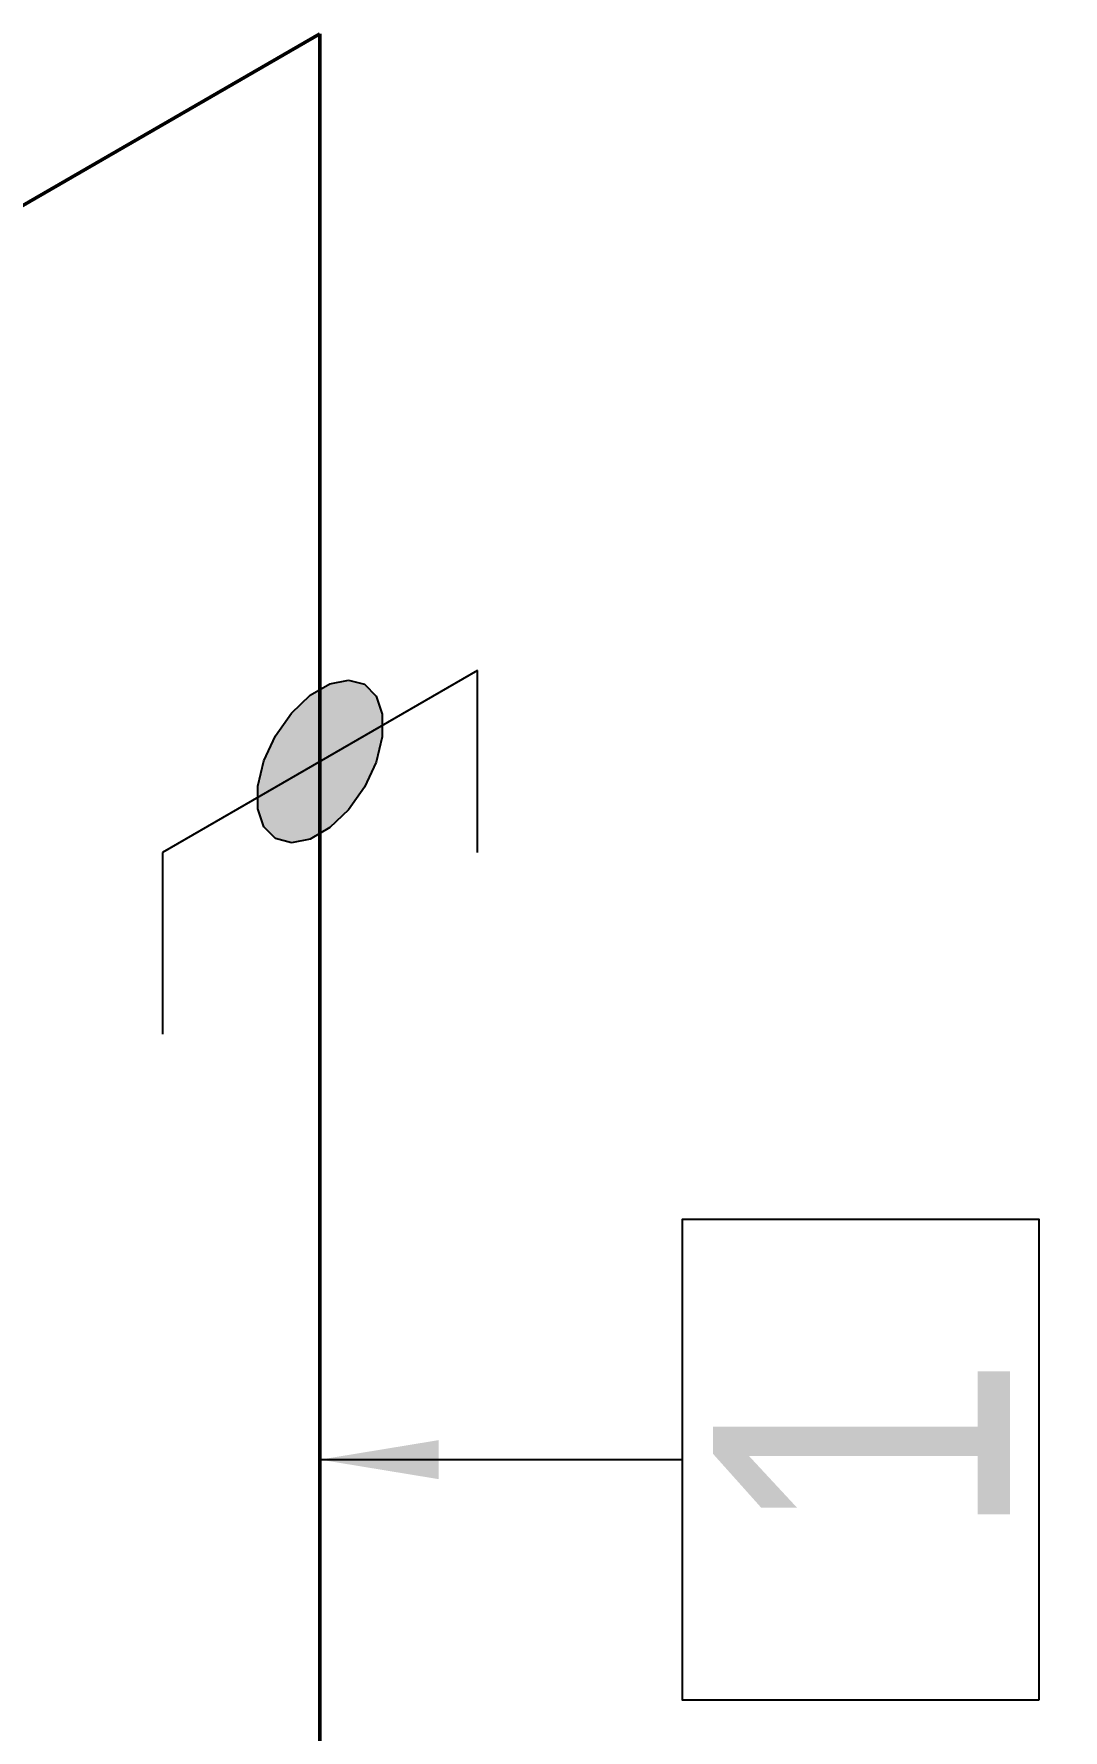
# Model space of a CAD drawing. Header units: millimetres. Extents: x 0 to 594, y 0 to 420.
# Drawn here: x 228.04 to 236.7, y 130.87 to 145.14 of the extents above; entities that cross this region are included whole.
import ezdxf
from ezdxf import colors
from ezdxf.entities.mleader import LeaderData, LeaderLine
from ezdxf.enums import TextEntityAlignment as Align
from ezdxf.math import Vec2, Vec3

# ---------------------------------------------------------------- set-up
doc = ezdxf.new("R2010")
doc.units = ezdxf.units.MM
doc.header["$LTSCALE"] = 0.25
for name, color, linetype in [('용접', 1, 'Continuous'), ('주석', 7, 'Continuous'), ('치수', 1, 'Continuous')]:
    doc.layers.add(name, color=color, linetype=linetype)
doc.layers.add('파이프 작은 보어', color=30, linetype='Continuous', lineweight=50)
doc.styles.add('AdskIsoAnnotation', font='arial.ttf', dxfattribs={"width": 0.8, "height": 1})
doc.styles.add('AdskIsoMetric', font='arial.ttf', dxfattribs={"width": 0.8, "height": 2.5})
doc.styles.add('AdskIsoMetric-30', font='arial.ttf', dxfattribs={"width": 0.8, "height": 2.5})
doc.styles.add('AdskIsoMetric30', font='arial.ttf', dxfattribs={"width": 0.8, "oblique": 30, "height": 2.5})
doc.styles.get("Standard").update_dxf_attribs({"font": 'arial.ttf'})
doc.dimstyles.new('AdskIsoMetric', dxfattribs={"dimtxt": 2.5, "dimasz": 2.5, "dimexe": 1, "dimexo": 2, "dimgap": 0.8, "dimtad": 1, "dimdec": 0, "dimrnd": 1, "dimzin": 0, "dimdsep": 46, "dimtxsty": 'AdskIsoMetric', "dimcen": 0, "dimclrt": 7, "dimadec": 0, "dimazin": 0, "dimtfac": 1, "dimtdec": 0, "dimtmove": 1, "dimatfit": 3, "dimfxl": 0, "dimfrac": 2, "dimtolj": 1, "dimtzin": 0, "dimarcsym": 0})

# ---------------------------------------------------------------- blocks, each defined once
blk = doc.blocks.new('*D62')
at = {"layer": 'Defpoints', "color": 0}
for p in [(210.197, 148.451), (230.448, 145.142), (210.197, 133.451)]:
    blk.add_point(p, dxfattribs=at)
at = {"layer": '치수', "color": 0, "lineweight": -2}
for p, q in [((230.448, 147.452), (230.448, 161.297)), ((228.283, 158.892), (212.362, 149.701)), ((210.197, 135.76), (210.197, 149.605))]:
    blk.add_line(p, q, dxfattribs=at)
at = {"layer": '치수', "color": 0}
for points in [[(228.074, 159.253), (228.491, 158.531), (230.448, 160.142)], [(212.154, 150.061), (212.571, 149.34), (210.197, 148.451)]]:
    blk.add_solid(points, dxfattribs=at)
at = {"layer": '치수', "color": 7, "insert": (220.323, 156.914), "char_height": 2.5, "attachment_point": 5, "rotation": 30, "style": 'AdskIsoMetric30'}
blk.add_mtext('\\A1;5854', dxfattribs=at)
blk = doc.blocks.new('*D63')
at = {"layer": 'Defpoints', "color": 0}
for p in [(243.438, 152.642), (230.448, 145.142), (230.448, 121.759)]:
    blk.add_point(p, dxfattribs=at)
at = {"layer": '치수', "color": 0, "lineweight": -2}
for p, q in [((232.448, 146.297), (244.438, 153.22)), ((243.438, 131.759), (243.438, 150.142))]:
    blk.add_line(p, q, dxfattribs=at)
at = {"layer": '치수', "color": 0}
for points in [[(243.022, 150.142), (243.855, 150.142), (243.438, 152.642)], [(243.022, 131.759), (243.855, 131.759), (243.438, 129.259)]]:
    blk.add_solid(points, dxfattribs=at)
at = {"layer": '치수', "color": 7, "insert": (241.171, 139.642), "char_height": 2.5, "attachment_point": 5, "rotation": 90, "style": 'AdskIsoMetric-30'}
blk.add_mtext('\\A1;5822', dxfattribs=at)
blk = doc.blocks.new('*D64')
at = {"layer": 'Defpoints', "color": 0}
for p in [(327.107, 177.565), (230.448, 121.759), (243.438, 114.259)]:
    blk.add_point(p, dxfattribs=at)
at = {"layer": '치수', "color": 0, "lineweight": -2}
for p, q in [((329.107, 176.41), (341.098, 169.488)), ((337.933, 168.815), (245.603, 115.509)), ((232.448, 120.604), (244.438, 113.682))]:
    blk.add_line(p, q, dxfattribs=at)
at = {"layer": '치수', "color": 0}
for points in [[(337.724, 169.176), (338.141, 168.454), (340.098, 170.065)], [(245.395, 115.87), (245.812, 115.148), (243.438, 114.259)]]:
    blk.add_solid(points, dxfattribs=at)
at = {"layer": '치수', "color": 7, "insert": (289.501, 143.471), "char_height": 2.5, "attachment_point": 5, "rotation": 30, "style": 'AdskIsoMetric-30'}
blk.add_mtext('\\A1;48772', dxfattribs=at)
blk = doc.blocks.new('엘보우-1-Iso2DSkew0')
at = {"color": 0, "linetype": 'ByBlock', "lineweight": -2, "extrusion": (0.707107, -0.408248, 0.57735)}
for p, q in [((0, 0), (-5.303, -3.062)), ((0, 0), (0, 0)), ((0, -6.124), (0, 0))]:
    blk.add_line(p, q, dxfattribs=at)
blk = doc.blocks.new('SocketWeld-1-IsoRight')
blk.add_hatch(color=256).paths.add_polyline_path([(0.00553, 0.03713), (0.00575, 0.03692), (0.00596, 0.03672), (0.00617, 0.03652), (0.00639, 0.03631), (0.0066, 0.03611), (0.00682, 0.0359), (0.00703, 0.0357), (0.00725, 0.03549), (0.00746, 0.03529), (0.00768, 0.03508), (0.00789, 0.03488), (0.00811, 0.03467), (0.00832, 0.03447), (0.00854, 0.03427), (0.00875, 0.03406), (0.00897, 0.03386), (0.00918, 0.03365), (0.0094, 0.03345), (0.00961, 0.03324), (0.00982, 0.03304), (0.01004, 0.03283), (0.01025, 0.03263), (0.01047, 0.03243), (0.01068, 0.03222), (0.0109, 0.03202), (0.01111, 0.03181), (0.01133, 0.03161), (0.01154, 0.0314), (0.01176, 0.0312), (0.01197, 0.03099), (0.01219, 0.03079), (0.0124, 0.03058), (0.01262, 0.03038), (0.01283, 0.03018), (0.01305, 0.02997), (0.01326, 0.02977), (0.01347, 0.02956), (0.01369, 0.02936), (0.0139, 0.02915), (0.01412, 0.02895), (0.01433, 0.02874), (0.01455, 0.02854), (0.01476, 0.02834), (0.01498, 0.02813), (0.01519, 0.02793), (0.01541, 0.02772), (0.01562, 0.02752), (0.01584, 0.02731), (0.01605, 0.02711), (0.01605, 0.02711), (0.01623, 0.02685), (0.01642, 0.02659), (0.0166, 0.02633), (0.01678, 0.02607), (0.01696, 0.02581), (0.01715, 0.02556), (0.01733, 0.0253), (0.01751, 0.02504), (0.01769, 0.02478), (0.01788, 0.02452), (0.01806, 0.02426), (0.01824, 0.024), (0.01843, 0.02375), (0.01861, 0.02349), (0.01879, 0.02323), (0.01897, 0.02297), (0.01916, 0.02271), (0.01934, 0.02245), (0.01952, 0.02219), (0.0197, 0.02193), (0.01989, 0.02168), (0.02007, 0.02142), (0.02025, 0.02116), (0.02043, 0.0209), (0.02062, 0.02064), (0.0208, 0.02038), (0.02098, 0.02012), (0.02116, 0.01987), (0.02135, 0.01961), (0.02153, 0.01935), (0.02171, 0.01909), (0.0219, 0.01883), (0.02208, 0.01857), (0.02226, 0.01831), (0.02244, 0.01806), (0.02263, 0.0178), (0.02281, 0.01754), (0.02299, 0.01728), (0.02317, 0.01702), (0.02336, 0.01676), (0.02354, 0.0165), (0.02372, 0.01624), (0.0239, 0.01599), (0.02409, 0.01573), (0.02427, 0.01547), (0.02445, 0.01521), (0.02463, 0.01495), (0.02482, 0.01469), (0.025, 0.01443), (0.025, 0.01443), (0.02513, 0.01415), (0.02527, 0.01386), (0.0254, 0.01357), (0.02553, 0.01328), (0.02566, 0.013), (0.0258, 0.01271), (0.02593, 0.01242), (0.02606, 0.01213), (0.02619, 0.01185), (0.02633, 0.01156), (0.02646, 0.01127), (0.02659, 0.01098), (0.02672, 0.0107), (0.02686, 0.01041), (0.02699, 0.01012), (0.02712, 0.00983), (0.02726, 0.00955), (0.02739, 0.00926), (0.02752, 0.00897), (0.02765, 0.00868), (0.02779, 0.0084), (0.02792, 0.00811), (0.02805, 0.00782), (0.02818, 0.00753), (0.02832, 0.00725), (0.02845, 0.00696), (0.02858, 0.00667), (0.02872, 0.00638), (0.02885, 0.0061), (0.02898, 0.00581), (0.02911, 0.00552), (0.02925, 0.00523), (0.02938, 0.00495), (0.02951, 0.00466), (0.02964, 0.00437), (0.02978, 0.00408), (0.02991, 0.0038), (0.03004, 0.00351), (0.03017, 0.00322), (0.03031, 0.00293), (0.03044, 0.00265), (0.03057, 0.00236), (0.03071, 0.00207), (0.03084, 0.00178), (0.03097, 0.0015), (0.0311, 0.00121), (0.03124, 0.00092), (0.03137, 0.00063), (0.0315, 0.00035), (0.0315, 0.00035), (0.03157, 0.00006), (0.03164, -0.00023), (0.03171, -0.00052), (0.03178, -0.00081), (0.03185, -0.00109), (0.03192, -0.00138), (0.03199, -0.00167), (0.03206, -0.00196), (0.03213, -0.00225), (0.0322, -0.00254), (0.03227, -0.00282), (0.03234, -0.00311), (0.03241, -0.0034), (0.03248, -0.00369), (0.03255, -0.00398), (0.03262, -0.00426), (0.03269, -0.00455), (0.03276, -0.00484), (0.03283, -0.00513), (0.0329, -0.00542), (0.03297, -0.00571), (0.03304, -0.00599), (0.03311, -0.00628), (0.03318, -0.00657), (0.03325, -0.00686), (0.03332, -0.00715), (0.03339, -0.00743), (0.03346, -0.00772), (0.03352, -0.00801), (0.03359, -0.0083), (0.03366, -0.00859), (0.03373, -0.00888), (0.0338, -0.00916), (0.03387, -0.00945), (0.03394, -0.00974), (0.03401, -0.01003), (0.03408, -0.01032), (0.03415, -0.0106), (0.03422, -0.01089), (0.03429, -0.01118), (0.03436, -0.01147), (0.03443, -0.01176), (0.0345, -0.01205), (0.03457, -0.01233), (0.03464, -0.01262), (0.03471, -0.01291), (0.03478, -0.0132), (0.03485, -0.01349), (0.03492, -0.01377), (0.03492, -0.01377), (0.03492, -0.01404), (0.03492, -0.0143), (0.03492, -0.01456), (0.03492, -0.01482), (0.03492, -0.01508), (0.03492, -0.01534), (0.03492, -0.0156), (0.03492, -0.01586), (0.03492, -0.01612), (0.03492, -0.01638), (0.03492, -0.01664), (0.03492, -0.0169), (0.03492, -0.01716), (0.03492, -0.01742), (0.03492, -0.01768), (0.03492, -0.01795), (0.03492, -0.01821), (0.03492, -0.01847), (0.03492, -0.01873), (0.03492, -0.01899), (0.03492, -0.01925), (0.03492, -0.01951), (0.03492, -0.01977), (0.03492, -0.02003), (0.03492, -0.02029), (0.03492, -0.02055), (0.03492, -0.02081), (0.03492, -0.02107), (0.03492, -0.02133), (0.03492, -0.02159), (0.03492, -0.02186), (0.03492, -0.02212), (0.03492, -0.02238), (0.03492, -0.02264), (0.03492, -0.0229), (0.03492, -0.02316), (0.03492, -0.02342), (0.03492, -0.02368), (0.03492, -0.02394), (0.03492, -0.0242), (0.03492, -0.02446), (0.03492, -0.02472), (0.03492, -0.02498), (0.03492, -0.02524), (0.03492, -0.0255), (0.03492, -0.02577), (0.03492, -0.02603), (0.03492, -0.02629), (0.03492, -0.02655), (0.03492, -0.02655), (0.03485, -0.02676), (0.03478, -0.02696), (0.03471, -0.02717), (0.03464, -0.02738), (0.03457, -0.02759), (0.0345, -0.02779), (0.03443, -0.028), (0.03436, -0.02821), (0.03429, -0.02842), (0.03422, -0.02862), (0.03415, -0.02883), (0.03408, -0.02904), (0.03401, -0.02925), (0.03394, -0.02945), (0.03387, -0.02966), (0.0338, -0.02987), (0.03373, -0.03008), (0.03366, -0.03028), (0.03359, -0.03049), (0.03352, -0.0307), (0.03346, -0.03091), (0.03339, -0.03112), (0.03332, -0.03132), (0.03325, -0.03153), (0.03318, -0.03174), (0.03311, -0.03195), (0.03304, -0.03215), (0.03297, -0.03236), (0.0329, -0.03257), (0.03283, -0.03278), (0.03276, -0.03298), (0.03269, -0.03319), (0.03262, -0.0334), (0.03255, -0.03361), (0.03248, -0.03381), (0.03241, -0.03402), (0.03234, -0.03423), (0.03227, -0.03444), (0.0322, -0.03465), (0.03213, -0.03485), (0.03206, -0.03506), (0.03199, -0.03527), (0.03192, -0.03548), (0.03185, -0.03568), (0.03178, -0.03589), (0.03171, -0.0361), (0.03164, -0.03631), (0.03157, -0.03651), (0.0315, -0.03672), (0.0315, -0.03672), (0.03137, -0.03686), (0.03124, -0.03699), (0.0311, -0.03712), (0.03097, -0.03726), (0.03084, -0.03739), (0.03071, -0.03753), (0.03057, -0.03766), (0.03044, -0.0378), (0.03031, -0.03793), (0.03017, -0.03806), (0.03004, -0.0382), (0.02991, -0.03833), (0.02978, -0.03847), (0.02964, -0.0386), (0.02951, -0.03874), (0.02938, -0.03887), (0.02925, -0.039), (0.02911, -0.03914), (0.02898, -0.03927), (0.02885, -0.03941), (0.02872, -0.03954), (0.02858, -0.03968), (0.02845, -0.03981), (0.02832, -0.03994), (0.02818, -0.04008), (0.02805, -0.04021), (0.02792, -0.04035), (0.02779, -0.04048), (0.02765, -0.04062), (0.02752, -0.04075), (0.02739, -0.04088), (0.02726, -0.04102), (0.02712, -0.04115), (0.02699, -0.04129), (0.02686, -0.04142), (0.02672, -0.04156), (0.02659, -0.04169), (0.02646, -0.04182), (0.02633, -0.04196), (0.02619, -0.04209), (0.02606, -0.04223), (0.02593, -0.04236), (0.0258, -0.0425), (0.02566, -0.04263), (0.02553, -0.04276), (0.0254, -0.0429), (0.02527, -0.04303), (0.02513, -0.04317), (0.025, -0.0433), (0.025, -0.0433), (0.02482, -0.04335), (0.02463, -0.0434), (0.02445, -0.04344), (0.02427, -0.04349), (0.02409, -0.04354), (0.0239, -0.04359), (0.02372, -0.04364), (0.02354, -0.04368), (0.02336, -0.04373), (0.02317, -0.04378), (0.02299, -0.04383), (0.02281, -0.04387), (0.02263, -0.04392), (0.02244, -0.04397), (0.02226, -0.04402), (0.02208, -0.04407), (0.0219, -0.04411), (0.02171, -0.04416), (0.02153, -0.04421), (0.02135, -0.04426), (0.02116, -0.0443), (0.02098, -0.04435), (0.0208, -0.0444), (0.02062, -0.04445), (0.02043, -0.0445), (0.02025, -0.04454), (0.02007, -0.04459), (0.01989, -0.04464), (0.0197, -0.04469), (0.01952, -0.04473), (0.01934, -0.04478), (0.01916, -0.04483), (0.01897, -0.04488), (0.01879, -0.04493), (0.01861, -0.04497), (0.01843, -0.04502), (0.01824, -0.04507), (0.01806, -0.04512), (0.01788, -0.04516), (0.01769, -0.04521), (0.01751, -0.04526), (0.01733, -0.04531), (0.01715, -0.04536), (0.01696, -0.0454), (0.01678, -0.04545), (0.0166, -0.0455), (0.01642, -0.04555), (0.01623, -0.04559), (0.01605, -0.04564), (0.01605, -0.04564), (0.01584, -0.0456), (0.01562, -0.04556), (0.01541, -0.04551), (0.01519, -0.04547), (0.01498, -0.04543), (0.01476, -0.04538), (0.01455, -0.04534), (0.01433, -0.04529), (0.01412, -0.04525), (0.0139, -0.04521), (0.01369, -0.04516), (0.01347, -0.04512), (0.01326, -0.04508), (0.01305, -0.04503), (0.01283, -0.04499), (0.01262, -0.04495), (0.0124, -0.0449), (0.01219, -0.04486), (0.01197, -0.04482), (0.01176, -0.04477), (0.01154, -0.04473), (0.01133, -0.04469), (0.01111, -0.04464), (0.0109, -0.0446), (0.01068, -0.04456), (0.01047, -0.04451), (0.01025, -0.04447), (0.01004, -0.04443), (0.00982, -0.04438), (0.00961, -0.04434), (0.0094, -0.0443), (0.00918, -0.04425), (0.00897, -0.04421), (0.00875, -0.04417), (0.00854, -0.04412), (0.00832, -0.04408), (0.00811, -0.04404), (0.00789, -0.04399), (0.00768, -0.04395), (0.00746, -0.04391), (0.00725, -0.04386), (0.00703, -0.04382), (0.00682, -0.04378), (0.0066, -0.04373), (0.00639, -0.04369), (0.00617, -0.04365), (0.00596, -0.0436), (0.00575, -0.04356), (0.00553, -0.04352), (0.00553, -0.04352), (0.00531, -0.04339), (0.00508, -0.04325), (0.00485, -0.04312), (0.00463, -0.04299), (0.0044, -0.04286), (0.00418, -0.04273), (0.00395, -0.0426), (0.00372, -0.04247), (0.0035, -0.04234), (0.00327, -0.04221), (0.00305, -0.04208), (0.00282, -0.04195), (0.0026, -0.04182), (0.00237, -0.04169), (0.00214, -0.04156), (0.00192, -0.04143), (0.00169, -0.0413), (0.00147, -0.04117), (0.00124, -0.04104), (0.00102, -0.04091), (0.00079, -0.04078), (0.00056, -0.04065), (0.00034, -0.04052), (0.00011, -0.04039), (-0.00011, -0.04026), (-0.00034, -0.04013), (-0.00056, -0.04), (-0.00079, -0.03987), (-0.00102, -0.03974), (-0.00124, -0.03961), (-0.00147, -0.03948), (-0.00169, -0.03934), (-0.00192, -0.03921), (-0.00214, -0.03908), (-0.00237, -0.03895), (-0.0026, -0.03882), (-0.00282, -0.03869), (-0.00305, -0.03856), (-0.00327, -0.03843), (-0.0035, -0.0383), (-0.00372, -0.03817), (-0.00395, -0.03804), (-0.00418, -0.03791), (-0.0044, -0.03778), (-0.00463, -0.03765), (-0.00485, -0.03752), (-0.00508, -0.03739), (-0.00531, -0.03726), (-0.00553, -0.03713), (-0.00553, -0.03713), (-0.00575, -0.03692), (-0.00596, -0.03672), (-0.00617, -0.03652), (-0.00639, -0.03631), (-0.0066, -0.03611), (-0.00682, -0.0359), (-0.00703, -0.0357), (-0.00725, -0.03549), (-0.00746, -0.03529), (-0.00768, -0.03508), (-0.00789, -0.03488), (-0.00811, -0.03467), (-0.00832, -0.03447), (-0.00854, -0.03427), (-0.00875, -0.03406), (-0.00897, -0.03386), (-0.00918, -0.03365), (-0.0094, -0.03345), (-0.00961, -0.03324), (-0.00982, -0.03304), (-0.01004, -0.03283), (-0.01025, -0.03263), (-0.01047, -0.03243), (-0.01068, -0.03222), (-0.0109, -0.03202), (-0.01111, -0.03181), (-0.01133, -0.03161), (-0.01154, -0.0314), (-0.01176, -0.0312), (-0.01197, -0.03099), (-0.01219, -0.03079), (-0.0124, -0.03058), (-0.01262, -0.03038), (-0.01283, -0.03018), (-0.01305, -0.02997), (-0.01326, -0.02977), (-0.01347, -0.02956), (-0.01369, -0.02936), (-0.0139, -0.02915), (-0.01412, -0.02895), (-0.01433, -0.02874), (-0.01455, -0.02854), (-0.01476, -0.02834), (-0.01498, -0.02813), (-0.01519, -0.02793), (-0.01541, -0.02772), (-0.01562, -0.02752), (-0.01584, -0.02731), (-0.01605, -0.02711), (-0.01605, -0.02711), (-0.01623, -0.02685), (-0.01642, -0.02659), (-0.0166, -0.02633), (-0.01678, -0.02607), (-0.01696, -0.02581), (-0.01715, -0.02556), (-0.01733, -0.0253), (-0.01751, -0.02504), (-0.01769, -0.02478), (-0.01788, -0.02452), (-0.01806, -0.02426), (-0.01824, -0.024), (-0.01843, -0.02375), (-0.01861, -0.02349), (-0.01879, -0.02323), (-0.01897, -0.02297), (-0.01916, -0.02271), (-0.01934, -0.02245), (-0.01952, -0.02219), (-0.0197, -0.02193), (-0.01989, -0.02168), (-0.02007, -0.02142), (-0.02025, -0.02116), (-0.02043, -0.0209), (-0.02062, -0.02064), (-0.0208, -0.02038), (-0.02098, -0.02012), (-0.02116, -0.01987), (-0.02135, -0.01961), (-0.02153, -0.01935), (-0.02171, -0.01909), (-0.0219, -0.01883), (-0.02208, -0.01857), (-0.02226, -0.01831), (-0.02244, -0.01806), (-0.02263, -0.0178), (-0.02281, -0.01754), (-0.02299, -0.01728), (-0.02317, -0.01702), (-0.02336, -0.01676), (-0.02354, -0.0165), (-0.02372, -0.01624), (-0.0239, -0.01599), (-0.02409, -0.01573), (-0.02427, -0.01547), (-0.02445, -0.01521), (-0.02463, -0.01495), (-0.02482, -0.01469), (-0.025, -0.01443), (-0.025, -0.01443), (-0.02513, -0.01415), (-0.02527, -0.01386), (-0.0254, -0.01357), (-0.02553, -0.01328), (-0.02566, -0.013), (-0.0258, -0.01271), (-0.02593, -0.01242), (-0.02606, -0.01213), (-0.02619, -0.01185), (-0.02633, -0.01156), (-0.02646, -0.01127), (-0.02659, -0.01098), (-0.02672, -0.0107), (-0.02686, -0.01041), (-0.02699, -0.01012), (-0.02712, -0.00983), (-0.02726, -0.00955), (-0.02739, -0.00926), (-0.02752, -0.00897), (-0.02765, -0.00868), (-0.02779, -0.0084), (-0.02792, -0.00811), (-0.02805, -0.00782), (-0.02818, -0.00753), (-0.02832, -0.00725), (-0.02845, -0.00696), (-0.02858, -0.00667), (-0.02872, -0.00638), (-0.02885, -0.0061), (-0.02898, -0.00581), (-0.02911, -0.00552), (-0.02925, -0.00523), (-0.02938, -0.00495), (-0.02951, -0.00466), (-0.02964, -0.00437), (-0.02978, -0.00408), (-0.02991, -0.0038), (-0.03004, -0.00351), (-0.03017, -0.00322), (-0.03031, -0.00293), (-0.03044, -0.00265), (-0.03057, -0.00236), (-0.03071, -0.00207), (-0.03084, -0.00178), (-0.03097, -0.0015), (-0.0311, -0.00121), (-0.03124, -0.00092), (-0.03137, -0.00063), (-0.0315, -0.00035), (-0.0315, -0.00035), (-0.03157, -0.00006), (-0.03164, 0.00023), (-0.03171, 0.00052), (-0.03178, 0.00081), (-0.03185, 0.00109), (-0.03192, 0.00138), (-0.03199, 0.00167), (-0.03206, 0.00196), (-0.03213, 0.00225), (-0.0322, 0.00254), (-0.03227, 0.00282), (-0.03234, 0.00311), (-0.03241, 0.0034), (-0.03248, 0.00369), (-0.03255, 0.00398), (-0.03262, 0.00426), (-0.03269, 0.00455), (-0.03276, 0.00484), (-0.03283, 0.00513), (-0.0329, 0.00542), (-0.03297, 0.00571), (-0.03304, 0.00599), (-0.03311, 0.00628), (-0.03318, 0.00657), (-0.03325, 0.00686), (-0.03332, 0.00715), (-0.03339, 0.00743), (-0.03346, 0.00772), (-0.03352, 0.00801), (-0.03359, 0.0083), (-0.03366, 0.00859), (-0.03373, 0.00888), (-0.0338, 0.00916), (-0.03387, 0.00945), (-0.03394, 0.00974), (-0.03401, 0.01003), (-0.03408, 0.01032), (-0.03415, 0.0106), (-0.03422, 0.01089), (-0.03429, 0.01118), (-0.03436, 0.01147), (-0.03443, 0.01176), (-0.0345, 0.01205), (-0.03457, 0.01233), (-0.03464, 0.01262), (-0.03471, 0.01291), (-0.03478, 0.0132), (-0.03485, 0.01349), (-0.03492, 0.01377), (-0.03492, 0.01377), (-0.03492, 0.01404), (-0.03492, 0.0143), (-0.03492, 0.01456), (-0.03492, 0.01482), (-0.03492, 0.01508), (-0.03492, 0.01534), (-0.03492, 0.0156), (-0.03492, 0.01586), (-0.03492, 0.01612), (-0.03492, 0.01638), (-0.03492, 0.01664), (-0.03492, 0.0169), (-0.03492, 0.01716), (-0.03492, 0.01742), (-0.03492, 0.01768), (-0.03492, 0.01795), (-0.03492, 0.01821), (-0.03492, 0.01847), (-0.03492, 0.01873), (-0.03492, 0.01899), (-0.03492, 0.01925), (-0.03492, 0.01951), (-0.03492, 0.01977), (-0.03492, 0.02003), (-0.03492, 0.02029), (-0.03492, 0.02055), (-0.03492, 0.02081), (-0.03492, 0.02107), (-0.03492, 0.02133), (-0.03492, 0.02159), (-0.03492, 0.02186), (-0.03492, 0.02212), (-0.03492, 0.02238), (-0.03492, 0.02264), (-0.03492, 0.0229), (-0.03492, 0.02316), (-0.03492, 0.02342), (-0.03492, 0.02368), (-0.03492, 0.02394), (-0.03492, 0.0242), (-0.03492, 0.02446), (-0.03492, 0.02472), (-0.03492, 0.02498), (-0.03492, 0.02524), (-0.03492, 0.0255), (-0.03492, 0.02577), (-0.03492, 0.02603), (-0.03492, 0.02629), (-0.03492, 0.02655), (-0.03492, 0.02655), (-0.03485, 0.02676), (-0.03478, 0.02696), (-0.03471, 0.02717), (-0.03464, 0.02738), (-0.03457, 0.02759), (-0.0345, 0.02779), (-0.03443, 0.028), (-0.03436, 0.02821), (-0.03429, 0.02842), (-0.03422, 0.02862), (-0.03415, 0.02883), (-0.03408, 0.02904), (-0.03401, 0.02925), (-0.03394, 0.02945), (-0.03387, 0.02966), (-0.0338, 0.02987), (-0.03373, 0.03008), (-0.03366, 0.03028), (-0.03359, 0.03049), (-0.03352, 0.0307), (-0.03346, 0.03091), (-0.03339, 0.03112), (-0.03332, 0.03132), (-0.03325, 0.03153), (-0.03318, 0.03174), (-0.03311, 0.03195), (-0.03304, 0.03215), (-0.03297, 0.03236), (-0.0329, 0.03257), (-0.03283, 0.03278), (-0.03276, 0.03298), (-0.03269, 0.03319), (-0.03262, 0.0334), (-0.03255, 0.03361), (-0.03248, 0.03381), (-0.03241, 0.03402), (-0.03234, 0.03423), (-0.03227, 0.03444), (-0.0322, 0.03465), (-0.03213, 0.03485), (-0.03206, 0.03506), (-0.03199, 0.03527), (-0.03192, 0.03548), (-0.03185, 0.03568), (-0.03178, 0.03589), (-0.03171, 0.0361), (-0.03164, 0.03631), (-0.03157, 0.03651), (-0.0315, 0.03672), (-0.0315, 0.03672), (-0.03137, 0.03686), (-0.03124, 0.03699), (-0.0311, 0.03712), (-0.03097, 0.03726), (-0.03084, 0.03739), (-0.03071, 0.03753), (-0.03057, 0.03766), (-0.03044, 0.0378), (-0.03031, 0.03793), (-0.03017, 0.03806), (-0.03004, 0.0382), (-0.02991, 0.03833), (-0.02978, 0.03847), (-0.02964, 0.0386), (-0.02951, 0.03874), (-0.02938, 0.03887), (-0.02925, 0.039), (-0.02911, 0.03914), (-0.02898, 0.03927), (-0.02885, 0.03941), (-0.02872, 0.03954), (-0.02858, 0.03968), (-0.02845, 0.03981), (-0.02832, 0.03994), (-0.02818, 0.04008), (-0.02805, 0.04021), (-0.02792, 0.04035), (-0.02779, 0.04048), (-0.02765, 0.04062), (-0.02752, 0.04075), (-0.02739, 0.04088), (-0.02726, 0.04102), (-0.02712, 0.04115), (-0.02699, 0.04129), (-0.02686, 0.04142), (-0.02672, 0.04156), (-0.02659, 0.04169), (-0.02646, 0.04182), (-0.02633, 0.04196), (-0.02619, 0.04209), (-0.02606, 0.04223), (-0.02593, 0.04236), (-0.0258, 0.0425), (-0.02566, 0.04263), (-0.02553, 0.04276), (-0.0254, 0.0429), (-0.02527, 0.04303), (-0.02513, 0.04317), (-0.025, 0.0433), (-0.025, 0.0433), (-0.02482, 0.04335), (-0.02463, 0.0434), (-0.02445, 0.04344), (-0.02427, 0.04349), (-0.02409, 0.04354), (-0.0239, 0.04359), (-0.02372, 0.04364), (-0.02354, 0.04368), (-0.02336, 0.04373), (-0.02317, 0.04378), (-0.02299, 0.04383), (-0.02281, 0.04387), (-0.02263, 0.04392), (-0.02244, 0.04397), (-0.02226, 0.04402), (-0.02208, 0.04407), (-0.0219, 0.04411), (-0.02171, 0.04416), (-0.02153, 0.04421), (-0.02135, 0.04426), (-0.02116, 0.0443), (-0.02098, 0.04435), (-0.0208, 0.0444), (-0.02062, 0.04445), (-0.02043, 0.0445), (-0.02025, 0.04454), (-0.02007, 0.04459), (-0.01989, 0.04464), (-0.0197, 0.04469), (-0.01952, 0.04473), (-0.01934, 0.04478), (-0.01916, 0.04483), (-0.01897, 0.04488), (-0.01879, 0.04493), (-0.01861, 0.04497), (-0.01843, 0.04502), (-0.01824, 0.04507), (-0.01806, 0.04512), (-0.01788, 0.04516), (-0.01769, 0.04521), (-0.01751, 0.04526), (-0.01733, 0.04531), (-0.01715, 0.04536), (-0.01696, 0.0454), (-0.01678, 0.04545), (-0.0166, 0.0455), (-0.01642, 0.04555), (-0.01623, 0.04559), (-0.01605, 0.04564), (-0.01605, 0.04564), (-0.01584, 0.0456), (-0.01562, 0.04556), (-0.01541, 0.04551), (-0.01519, 0.04547), (-0.01498, 0.04543), (-0.01476, 0.04538), (-0.01455, 0.04534), (-0.01433, 0.04529), (-0.01412, 0.04525), (-0.0139, 0.04521), (-0.01369, 0.04516), (-0.01347, 0.04512), (-0.01326, 0.04508), (-0.01305, 0.04503), (-0.01283, 0.04499), (-0.01262, 0.04495), (-0.0124, 0.0449), (-0.01219, 0.04486), (-0.01197, 0.04482), (-0.01176, 0.04477), (-0.01154, 0.04473), (-0.01133, 0.04469), (-0.01111, 0.04464), (-0.0109, 0.0446), (-0.01068, 0.04456), (-0.01047, 0.04451), (-0.01025, 0.04447), (-0.01004, 0.04443), (-0.00982, 0.04438), (-0.00961, 0.04434), (-0.0094, 0.0443), (-0.00918, 0.04425), (-0.00897, 0.04421), (-0.00875, 0.04417), (-0.00854, 0.04412), (-0.00832, 0.04408), (-0.00811, 0.04404), (-0.00789, 0.04399), (-0.00768, 0.04395), (-0.00746, 0.04391), (-0.00725, 0.04386), (-0.00703, 0.04382), (-0.00682, 0.04378), (-0.0066, 0.04373), (-0.00639, 0.04369), (-0.00617, 0.04365), (-0.00596, 0.0436), (-0.00575, 0.04356), (-0.00553, 0.04352), (-0.00553, 0.04352), (-0.00531, 0.04339), (-0.00508, 0.04325), (-0.00485, 0.04312), (-0.00463, 0.04299), (-0.0044, 0.04286), (-0.00418, 0.04273), (-0.00395, 0.0426), (-0.00372, 0.04247), (-0.0035, 0.04234), (-0.00327, 0.04221), (-0.00305, 0.04208), (-0.00282, 0.04195), (-0.0026, 0.04182), (-0.00237, 0.04169), (-0.00214, 0.04156), (-0.00192, 0.04143), (-0.00169, 0.0413), (-0.00147, 0.04117), (-0.00124, 0.04104), (-0.00102, 0.04091), (-0.00079, 0.04078), (-0.00056, 0.04065), (-0.00034, 0.04052), (-0.00011, 0.04039), (0.00011, 0.04026), (0.00034, 0.04013), (0.00056, 0.04), (0.00079, 0.03987), (0.00102, 0.03974), (0.00124, 0.03961), (0.00147, 0.03948), (0.00169, 0.03934), (0.00192, 0.03921), (0.00214, 0.03908), (0.00237, 0.03895), (0.0026, 0.03882), (0.00282, 0.03869), (0.00305, 0.03856), (0.00327, 0.03843), (0.0035, 0.0383), (0.00372, 0.03817), (0.00395, 0.03804), (0.00418, 0.03791), (0.0044, 0.03778), (0.00463, 0.03765), (0.00485, 0.03752), (0.00508, 0.03739), (0.00531, 0.03726)], flags=0)
at = {"color": 0, "linetype": 'ByBlock', "lineweight": -2, "extrusion": (0.707107, 0.408248, -0.57735)}
for p, q in [((0, 0.10206), (-0.08839, 0.15309)), ((0, -0.10206), (0, 0.10206)), ((-0.0315, 0.03672), (-0.025, 0.0433)), ((-0.025, 0.0433), (-0.01605, 0.04564)), ((-0.01605, 0.04564), (-0.00553, 0.04352)), ((-0.00553, 0.04352), (0.00553, 0.03713)), ((-0.03492, 0.02655), (-0.0315, 0.03672)), ((0.00553, 0.03713), (0.01605, 0.02711)), ((-0.03492, 0.01377), (-0.03492, 0.02655)), ((0.01605, 0.02711), (0.025, 0.01443)), ((-0.0315, -0.00035), (-0.03492, 0.01377)), ((0.025, 0.01443), (0.0315, 0.00035)), ((0.0315, 0.00035), (0.03492, -0.01377)), ((-0.025, -0.01443), (-0.0315, -0.00035)), ((-0.01605, -0.02711), (-0.025, -0.01443)), ((0.03492, -0.01377), (0.03492, -0.02655)), ((-0.00553, -0.03713), (-0.01605, -0.02711)), ((0.03492, -0.02655), (0.0315, -0.03672)), ((0.00553, -0.04352), (-0.00553, -0.03713)), ((0.0315, -0.03672), (0.025, -0.0433)), ((0.01605, -0.04564), (0.00553, -0.04352)), ((0.025, -0.0433), (0.01605, -0.04564)), ((-0.08839, -0.05103), (0, -0.10206))]:
    blk.add_line(p, q, dxfattribs=at)
blk = doc.blocks.new('AnnoRect')
at = {"color": 0, "linetype": 'ByBlock', "lineweight": -2}
blk.add_wipeout([(-0.8095, -0.6), (-0.8095, 0.6), (0.8095, 0.6), (0.8095, -0.6)], dxfattribs=at)
blk.add_lwpolyline([(-0.8095, -0.6), (-0.8095, 0.6), (0.8095, 0.6), (0.8095, -0.6)], close=True, dxfattribs=at)
at = {"color": 0, "linetype": 'ByBlock', "lineweight": -2, "style": 'AdskIsoAnnotation', "width": 0.8}
blk.add_attdef('XX', text='', height=1, dxfattribs=at).set_placement((0, 0), align=Align.MIDDLE_CENTER)

msp = doc.modelspace()

# ---------------------------------------------------------------- linework, layer by layer
at = {"layer": '파이프 작은 보어'}
msp.add_lwpolyline([(230.4479, 127.8826), (230.4479, 139.0186)], dxfattribs=at)

# ---------------------------------------------------------------- block references
at = {"layer": '용접', "xscale": 15, "yscale": 15, "zscale": 15, "rotation": 120.0000000073621}
msp.add_blockref('SocketWeld-1-IsoRight', (230.4479, 139.0186), dxfattribs=at)
at = {"layer": '파이프 작은 보어'}
msp.add_blockref('엘보우-1-Iso2DSkew0', (230.4479, 145.1423), dxfattribs=at)

# ---------------------------------------------------------------- dimensions: what is measured, and where the dimension line sits
at = {"layer": '치수'}
for base, p1, p2, angle, text, override, picture, middle in [((243.4382, 114.2589), (327.1072, 177.5651), (230.4479, 121.7589), 210, '48772', {"dimtad": 0, "dimlfac": 436.977672, "dimtxsty": 'AdskIsoMetric-30', "dimse1": 0, "dimse2": 0, "dimsd1": 0, "dimsd2": 0, "dimtmove": 1}, '*D64', (289.5008, 143.4709)), ((210.1972, 148.4506), (230.4479, 145.1423), (210.1972, 133.4506), 210, '5854', {"dimtad": 0, "dimlfac": 250.367678, "dimtxsty": 'AdskIsoMetric30', "dimse1": 0, "dimse2": 0, "dimsd1": 0, "dimsd2": 0, "dimtmove": 1}, '*D62', (220.3225, 156.9143)), ((243.4382, 152.6423), (230.4479, 121.7589), (230.4479, 145.1423), 90, '5822', {"dimtad": 0, "dimlfac": 248.99386, "dimtxsty": 'AdskIsoMetric-30', "dimse1": 1, "dimse2": 0, "dimsd1": 0, "dimsd2": 0, "dimtmove": 1}, '*D63', (241.1711, 139.6416))]:
    dim = msp.add_linear_dim(base=base, p1=p1, p2=p2, angle=angle, text=text, dimstyle='AdskIsoMetric', override=override, dxfattribs=at)
    dim.commit()
    dim.dimension.update_dxf_attribs({"geometry": picture, "text_midpoint": middle, "dimtype": 160})

# ---------------------------------------------------------------- leaders
at = {"layer": '주석'}
ml = msp.add_multileader_mtext('Standard', dxfattribs=at)
ml.set_content('')
ml.set_leader_properties()
ml.build(insert=Vec2(0, 0))
ml.multileader.update_dxf_attribs({"dogleg_length": 0, "arrow_head_size": 0})
ctx = ml.context
ctx.base_point, ctx.arrow_head_size, ctx.plane_origin = Vec3(233.5, 133.1419), 0, Vec3(0, 13.1419)
notes = []
notes.append((ctx, [(0, (1, 1, 0), (233.5, 133.1419), (-1, 0), 0, [(0, [(230.4479, 133.1419)], 0, [])])]))
ctx.mtext, ml.multileader.dxf.content_type = None, 0
for ctx, leaders in notes:
    for number, flags, end, landing, length, lines in leaders:
        leader = LeaderData()
        leader.index, (leader.has_last_leader_line, leader.has_dogleg_vector, leader.attachment_direction) = number, flags
        leader.last_leader_point, leader.dogleg_vector, leader.dogleg_length = Vec3(end), Vec3(landing), length
        for number, points, colour, breaks in lines:
            line = LeaderLine()
            line.index, line.vertices, line.color, line.breaks = number, Vec3.list(points), colors.encode_raw_color(colour), breaks
            leader.lines.append(line)
        ctx.leaders.append(leader)

# ---------------------------------------------------------------- next in the draw order: block references
ref = msp.add_blockref('AnnoRect', (235, 133.1419), dxfattribs=dict(at, xscale=2.5, yscale=2.5, zscale=2.5, rotation=90.00000001472424))
ref.add_attrib('XX_001', '1', (236.2551, 132.4693), dxfattribs={"layer": '0', "color": 0, "linetype": 'ByBlock', "lineweight": -2, "height": 2.5, "rotation": 90, "style": 'AdskIsoAnnotation', "width": 0.8})

doc.saveas('drawing.dxf')
